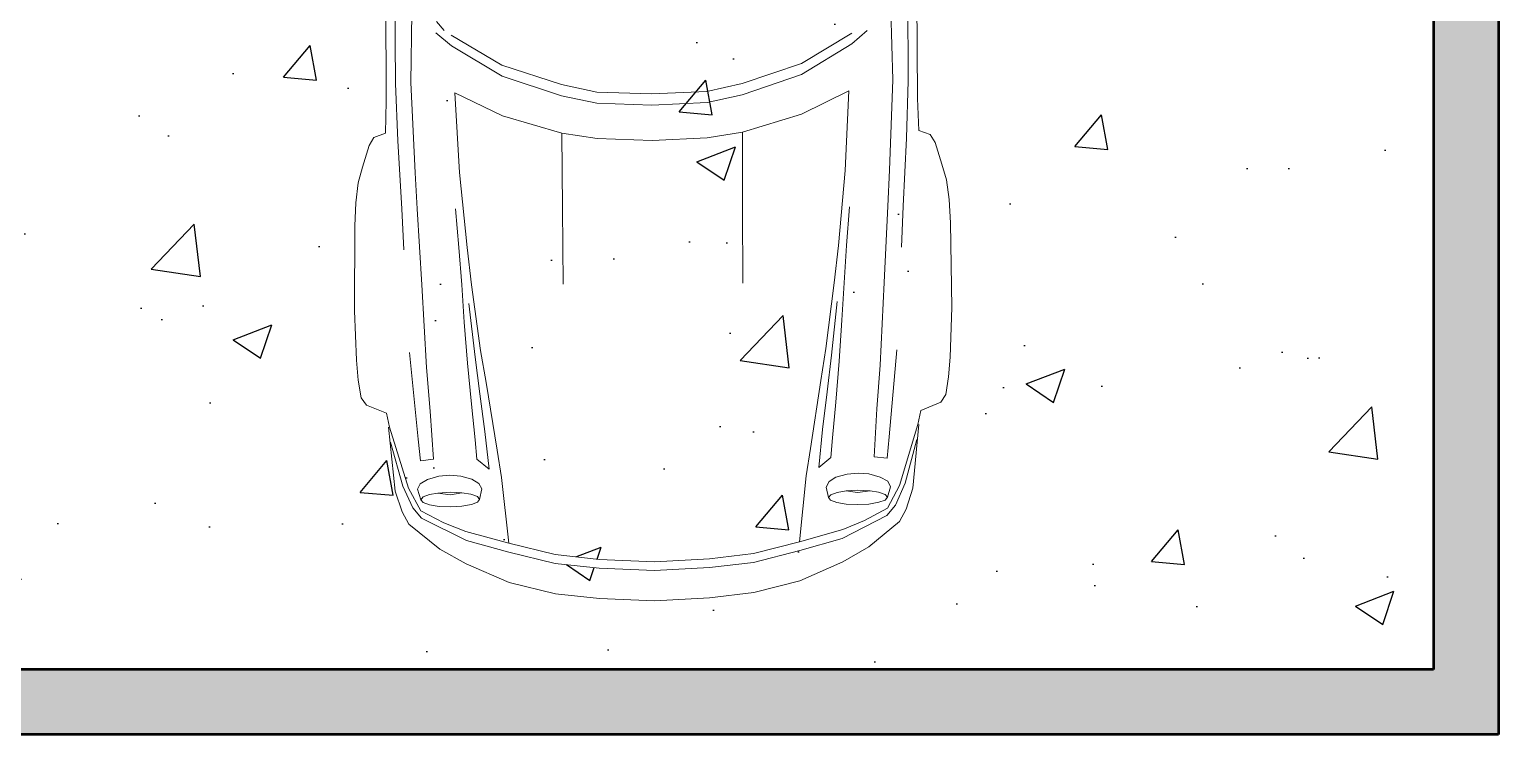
# Model space of a CAD drawing. Header units: millimetres. Extents: x -18002 to 19000, y -38859 to 21000.
# Drawn here: x 3618 to 7000, y 0 to 1623 of the extents above; entities that cross this region are included whole.
import ezdxf

# ---------------------------------------------------------------- set-up
doc = ezdxf.new("R2010")
doc.units = ezdxf.units.MM
doc.linetypes.add('DASHED', pattern=[19.05, 12.7, -6.35])
for name, color, linetype, lineweight in [('A Furn', 8, 'Continuous', 18), ('A Wall', 7, 'Continuous', 50), ('A Wall Hatch', 8, 'Continuous', 9), ('K-Hatch', 7, 'Continuous', 25)]:
    doc.layers.add(name, color=color, linetype=linetype, lineweight=lineweight)

msp = doc.modelspace()

# ---------------------------------------------------------------- hatches: boundary and pattern name
at = {"layer": 'A Wall Hatch', "linetype": 'Continuous'}
h = msp.add_hatch(color=256, dxfattribs=at)
h.dxf.hatch_style = 1
h.paths.add_polyline_path([(150, 6000), (0, 6000), (0, 3100), (150, 3100), (150, 3900)], flags=17)
h.paths.add_polyline_path([(150, 2100), (0, 2100), (0, 0), (3500, 0), (7000, 0), (7000, 10000), (6500, 10000), (6500, 9850), (6850, 9850), (6850, 8100), (6850, 150), (150, 150)])
h.paths.add_polyline_path([(150, 9850), (1234.8, 9850), (1234.8, 10000), (0, 10000), (0, 8000), (0, 7000), (150, 7000), (150, 8000)], flags=17)
h.paths.add_polyline_path([(5500, 9900), (5500, 10000), (5000, 10000), (4600, 10000), (3834.8, 10000), (3834.8, 9850), (5500, 9850)], flags=17)
at = {"layer": 'K-Hatch', "linetype": 'DASHED'}
h = msp.add_hatch(dxfattribs=at)
h.set_pattern_fill('AR-CONC', color=256, scale=5)
h.paths.add_polyline_path([(6850, 3900), (3500, 3900), (3500, 1000), (3500, 150), (6850, 150)])
h.paths.add_polyline_path([(5620.7, 572.9), (5593, 520.9), (5540.6, 492.6), (5490, 472), (5391, 443.9), (5284.8, 416.7), (5183.6, 404.6), (5056.6, 397.6), (4929.5, 403.2), (4828.2, 414.2), (4721.7, 440.3), (4622.5, 467.4), (4571.6, 487.4), (4518.9, 515.2), (4490.6, 566.8), (4443.1, 719.4), (4447.4, 679.2), (4477.8, 572), (4500.5, 521.7), (4520.2, 498), (4624.1, 446.8), (4721.8, 420), (4828.4, 393.9), (4929.6, 382.9), (5056.7, 377.3), (5183.8, 384.3), (5284.9, 396.4), (5391.2, 423.6), (5488.5, 451.4), (5591.9, 503.8), (5611.4, 527.7), (5633.5, 578.2), (5662.7, 685.7), (5666.6, 725.9)], flags=16)
h.paths.add_polyline_path([(5195.5, 1861.4), (5048.8, 1861.3), (4902.1, 1853.5), (5048.8, 1853.6)], flags=16)
h.paths.add_polyline_path([(5560.1, 2415.8), (5567.5, 2415.9), (5568.3, 2416.1), (5560, 2419.4)], flags=16)
h.paths.add_polyline_path([(5527.5, 3609.1), (5531.5, 3594.4), (5536.7, 3586.4), (5552.6, 3548.4), (5570.3, 3464.8), (5579.9, 3456.8), (5563.2, 3548.4), (5550.3, 3586.5), (5526, 3621.7), (5517.8, 3626.6)], flags=16)
h.paths.add_polyline_path([(5463.7, 3684.8), (5476.4, 3664.5), (5507.2, 3606.6), (5546, 3424), (5551.5, 3376.1), (5554.4, 3292.4), (5531.8, 3272.8), (5532.5, 3258.8), (5467.5, 3216.9), (5545.2, 3284.5), (5533.6, 3376), (5525.7, 3423.9), (5486.9, 3606.5), (5456.1, 3664.4), (5409.2, 3664.2), (5441.3, 3606.2), (5445.9, 3606.2), (5472.5, 3418.7), (5473.1, 3292), (4609.1, 3287.4), (4608.4, 3414.1), (4633, 3601.9), (4637.6, 3601.9), (4669.1, 3660.2), (4622.2, 3660), (4592, 3601.7), (4555.2, 3418.7), (4547.8, 3370.7), (4537.1, 3279.1), (4615.5, 3212.3), (4497.4, 3286.8), (4484.7, 3319.6), (4489.7, 3368), (4514.5, 3462.7), (4500.6, 3451), (4516.4, 3542.8), (4528.8, 3581), (4552.8, 3616.5), (4560.9, 3621.5), (4581.6, 3659.7), (4610.2, 3685.6), (4590.7, 3680.1), (5487.3, 3684.9), (5467.8, 3690.1), (5473.8, 3684.8)], flags=16)
h.paths.add_polyline_path([(4808.8, 3717.3), (4742.7, 3714.2), (4735, 3705.7), (4801.2, 3708.9)], flags=16)
h.paths.add_polyline_path([(5662.5, 1463.7), (5665.4, 1390.2), (5691.6, 1380.6), (5702.6, 1362.8), (5718.6, 1312.8), (5729, 1276.8), (5734.8, 1231), (5738.3, 1177.8), (5741.1, 982.8), (5737.1, 868.6), (5733.9, 823.1), (5725.6, 769), (5715.6, 764.9), (5727.6, 782.5), (5733.9, 823.1), (5737.1, 868.6), (5741.1, 982.8), (5738.3, 1177.8), (5734.8, 1231), (5729, 1276.8), (5718.6, 1312.8), (5702.6, 1362.8), (5691.6, 1380.6), (5665.4, 1390.2), (5662.5, 1463.7), (5656, 2418.8), (5634, 2427.4), (5621.7, 2426.3), (5636.7, 2426.4), (5656, 2418.8), (5671.1, 2517.6), (5734.2, 2535.4), (5754.3, 2563.9), (5769.4, 2614.7), (5776.2, 2728.6), (5774.9, 2974.3), (5772, 3050.3), (5768.6, 3101), (5756.1, 3144), (5734.3, 3169.5), (5657.5, 3248.5), (5602.1, 3530.8), (5577.2, 3601.3), (5545.7, 3659.3), (5556.3, 3652.4), (5582.8, 3597.2), (5602.1, 3530.8), (5657.5, 3248.5), (5734.3, 3169.5), (5756.1, 3144), (5768.6, 3101), (5772, 3050.3), (5774.9, 2974.3), (5776.2, 2728.6), (5769.4, 2614.7), (5754.3, 2563.9), (5734.2, 2535.4), (5680, 2520.1), (5669.2, 2505), (5656, 2418.8)], flags=16)
h.paths.add_polyline_path([(5571.4, 1686.5), (5571.7, 1686.3), (5556.9, 1639.3), (5558.5, 1659.2), (5557.7, 1681.3), (5469.5, 1871.6), (5460.3, 1889.9), (5448.8, 1887.6), (5472.2, 1880.1), (5462.7, 1907), (5455.7, 1942.5), (5452.3, 2008.8), (5450.3, 2095.9), (5449.1, 2351.2), (5450.2, 2449), (5455.6, 2446.8), (5460.1, 2531.9), (5465.2, 2610.3), (5475.4, 2734), (5482.1, 2803.7), (5489.1, 2852.7), (5499.3, 2882.3), (5519.5, 2880.4), (5524.2, 2861.4), (5519.5, 2866.9), (5536, 2803.6), (5548.4, 2636.3), (5557.7, 2415.8), (5559.8, 2415.8)], flags=16)
h.paths.add_polyline_path([(4528.1, 1679.6), (4528.1, 1680.9), (4527.7, 1680.7)], flags=16)
h.paths.add_polyline_path([(5452.4, 1872.6), (5443.2, 1877.1), (5422.3, 1871), (5393.6, 1866.3), (5335.5, 1861.8), (5195.5, 1855.1), (5048.8, 1853.6), (4902.1, 1859.8), (4760.3, 1866.4), (4703.9, 1872.8), (4672, 1878.9), (4648.5, 1883.3), (4632.9, 1878.2), (4627.9, 1867.1), (4637, 1885.5), (4672, 1878.9), (4703.9, 1872.8), (4760.3, 1866.4), (4902.1, 1859.8), (5048.8, 1861.3), (5195.5, 1855.1), (5335.5, 1861.8), (5393.6, 1866.3), (5422.3, 1871), (5448.7, 1878.7)], flags=16)
h.paths.add_polyline_path([(5403.1, 2638), (5374.1, 2630.5), (5044.6, 2632.9), (4715.2, 2627), (4686.1, 2634.2), (4676.4, 2679.3), (4683.8, 2941.5), (4693.7, 3120.6), (4716, 3133.6), (4872.2, 3137.2), (5041.9, 3138.1), (5211.7, 3139), (5375.5, 3137), (5390.8, 3118.3), (5402.2, 2945.4), (5412.3, 2683.2)], flags=16)
h.paths.add_polyline_path([(5400.7, 2641.5), (5371.6, 2633.6), (5044.6, 2632.9), (4717.7, 2630.1), (4688.6, 2637.7), (4678.9, 2683.1), (4698.3, 3112.7), (4718.5, 3124.8), (4874.7, 3127.4), (5042, 3128.3), (5209.3, 3129.2), (5374, 3128.2), (5386.3, 3109.5), (5409.9, 2687)], flags=0)
h.paths.add_polyline_path([(5518, 2875.7), (5498.7, 2876.4), (5496.8, 2871), (5512.3, 2883.4)], flags=16)
h.paths.add_polyline_path([(4654.1, 1872.9), (4642.8, 1867.1), (4638.1, 1856.7), (4648.7, 1874.4)], flags=16)
h.paths.add_polyline_path([(5391.7, 3142.1), (5367.8, 3150.7), (5041.9, 3150.7), (4716, 3147.2), (4692.2, 3138.3), (4688.2, 3211.8), (5394.8, 3215.6)], flags=16)
h.paths.add_polyline_path([(4644.7, 2091.6), (4643.7, 2004.5), (4641, 1938.2), (4634.4, 1902.5), (4625.7, 1877.1), (4625.1, 1875.9), (4629.6, 1888.5), (4634.4, 1902.5), (4641, 1938.2), (4641.4, 1948.2), (4638.7, 1937.4), (4640.5, 2004.4), (4640, 2091.6), (4639.4, 2346.1), (4636.3, 2427), (4534.2, 2385.2), (4534.3, 2399.9), (4531.2, 2398.6), (4531.5, 2408.2), (4498.2, 2417.8), (4469.9, 2420.1), (4454.8, 2420.1), (4435.6, 2412.3), (4439.3, 1457.2), (4437.3, 1383.7), (4411.1, 1373.7), (4400.3, 1355.8), (4384.8, 1305.7), (4374.8, 1269.6), (4369.5, 1223.7), (4366.6, 1170.4), (4365.9, 975.4), (4371.1, 861.3), (4374.8, 815.8), (4383.7, 761.8), (4393.7, 757.8), (4381.5, 775.3), (4374.8, 815.8), (4371.1, 861.3), (4365.9, 975.4), (4366.6, 1170.4), (4369.5, 1223.7), (4374.8, 1269.6), (4384.8, 1305.7), (4400.3, 1355.8), (4411.1, 1373.7), (4437.3, 1383.7), (4439.3, 1457.2), (4435.6, 2412.3), (4421.5, 2498.3), (4410.6, 2513.3), (4356.2, 2528.1), (4335.8, 2556.3), (4320.1, 2607), (4312.1, 2720.7), (4310.8, 2966.5), (4312.9, 3042.5), (4315.7, 3093.3), (4327.8, 3136.4), (4349.3, 3162.1), (4425.2, 3241.9), (4477.6, 3524.8), (4496.2, 3591.4), (4522.1, 3646.8), (4532.6, 3653.8), (4501.7, 3595.6), (4477.6, 3524.8), (4425.2, 3241.9), (4349.3, 3162.1), (4327.8, 3136.4), (4315.7, 3093.3), (4312.9, 3042.5), (4310.8, 2966.5), (4312.1, 2720.7), (4320.1, 2607), (4335.8, 2556.3), (4356.2, 2528.1), (4419.4, 2510.9), (4435.6, 2412.3), (4457.5, 2421.1), (4498.2, 2417.8), (4523.4, 2410.5), (4531.7, 2413.9), (4538.4, 2630.9), (4548.7, 2798), (4567.2, 2875.3), (4587.4, 2877.4), (4597.8, 2848), (4605.4, 2799), (4612.8, 2729.3), (4624.3, 2605.8), (4630.3, 2527.4), (4634.8, 2456.3), (4640.5, 2458.7), (4641.1, 2443.5), (4643.2, 2346.9)], flags=16)
h.paths.add_polyline_path([(4583.3, 2871.3), (4569.5, 2870.7), (4567.3, 2861.8), (4578.5, 2875.1)], flags=0)
h.paths.add_polyline_path([(5576.5, 592.6), (5602.4, 578.2), (5591.4, 541.1), (5563.7, 531.1), (5524.7, 529.3), (5485.5, 530.7), (5459, 540.2), (5450.2, 577), (5474.6, 592), (5500.1, 599.5), (5525.3, 601.8), (5550.6, 599.8)], flags=16)
h.paths.add_polyline_path([(5572.8, 557.9), (5553.2, 561), (5524.5, 557), (5497.9, 561), (5524.5, 562.6), (5566.2, 560.2)], flags=0)
h.paths.add_polyline_path([(4659.4, 565.3), (4652.7, 535.9), (4626.3, 526.1), (4587.1, 524.3), (4548.1, 525.7), (4520.3, 535.4), (4508.8, 572.4), (4534.6, 587), (4560.5, 594.5), (4585.7, 596.7), (4610.9, 594.8), (4649.4, 583.9)], flags=16)
h.paths.add_polyline_path([(4633.9, 552.9), (4613.4, 556.3), (4587, 551.9), (4550.4, 556.6), (4545.3, 554.8), (4600.2, 558.4), (4613.1, 556.3), (4625.7, 555.7)], flags=0)

# ---------------------------------------------------------------- linework, layer by layer
at = {"layer": 'A Furn'}
for p, q in [((4439.3, 1457.2), (4435.6, 2412.3)), ((4439.3, 1457.2), (4435.6, 2412.3)), ((4460.4, 1497.9), (4454.8, 2420.1)), ((4460.4, 1497.9), (4454.8, 2420.1)), ((5640.9, 1504.2), (5636.7, 2426.4)), ((5640.9, 1504.2), (5636.7, 2426.4)), ((5662.5, 1463.7), (5656, 2418.8)), ((5662.5, 1463.7), (5656, 2418.8)), ((4495.8, 1500.6), (4498.4, 1660.2)), ((4495.8, 1500.6), (4498.4, 1660.2)), ((5605.6, 1506.5), (5601.2, 1666.1)), ((5605.6, 1506.5), (5601.2, 1666.1)), ((4572.5, 1620), (4554.6, 1640.6)), ((4572.5, 1620), (4554.6, 1640.6)), ((4589.2, 1584.7), (4553.6, 1615)), ((4589.2, 1584.7), (4553.6, 1615)), ((4705.6, 1540.6), (4589, 1609.3)), ((4705.6, 1540.6), (4589, 1609.3)), ((5395.3, 1544.2), (5511.2, 1614.2)), ((5395.3, 1544.2), (5511.2, 1614.2)), ((5395.5, 1518.7), (5511.3, 1589.7)), ((5395.5, 1518.7), (5511.3, 1589.7)), ((5511.3, 1589.7), (5546.5, 1620.3)), ((5511.3, 1589.7), (5546.5, 1620.3)), ((4705.8, 1515), (4589.2, 1584.7)), ((4705.8, 1515), (4589.2, 1584.7)), ((4842.8, 1495.8), (4705.6, 1540.6)), ((4705.6, 1540.6), (4705.6, 1540.6)), ((4842.8, 1495.8), (4705.6, 1540.6)), ((4705.6, 1540.6), (4705.6, 1540.6)), ((5258.7, 1498), (5395.3, 1544.2)), ((5258.7, 1498), (5395.3, 1544.2)), ((5395.3, 1544.2), (5395.3, 1544.2)), ((5395.3, 1544.2), (5395.3, 1544.2)), ((4460.8, 1497.9), (4466.1, 1366.3)), ((4460.8, 1497.9), (4466.1, 1366.3)), ((4505.7, 1293), (4495.8, 1500.6)), ((4505.7, 1293), (4495.8, 1500.6)), ((4842.9, 1470.2), (4705.8, 1515)), ((4842.9, 1470.2), (4705.8, 1515)), ((4924.1, 1478.4), (4842.8, 1495.8)), ((4924.1, 1478.4), (4842.8, 1495.8)), ((5177.5, 1479.7), (5258.7, 1498)), ((5177.5, 1479.7), (5258.7, 1498)), ((5258.8, 1472.4), (5395.5, 1518.7)), ((5258.8, 1472.4), (5395.5, 1518.7)), ((5597.9, 1298.9), (5605.6, 1506.5)), ((5597.9, 1298.9), (5605.6, 1506.5)), ((5640.6, 1504.2), (5636.8, 1372.6)), ((5640.6, 1504.2), (5636.8, 1372.6)), ((4437.3, 1383.7), (4439.3, 1457.2)), ((4437.3, 1383.7), (4439.3, 1457.2)), ((4608.2, 1293.6), (4597.4, 1476.6)), ((4597.4, 1476.6), (4706.6, 1424)), ((4608.2, 1293.6), (4597.4, 1476.6)), ((4597.4, 1476.6), (4706.6, 1424)), ((4924.2, 1453.1), (4842.9, 1470.2)), ((4924.2, 1453.1), (4842.9, 1470.2)), ((5050.8, 1474.1), (4924.1, 1478.4)), ((5050.8, 1474.1), (4924.1, 1478.4)), ((5050.8, 1474.1), (5177.5, 1479.7)), ((5050.8, 1474.1), (5177.5, 1479.7)), ((5051, 1448.6), (5177.7, 1454.5)), ((5051, 1448.6), (5177.7, 1454.5)), ((5177.7, 1454.5), (5258.8, 1472.4)), ((5177.7, 1454.5), (5258.8, 1472.4)), ((5504.2, 1481.5), (5395.6, 1427.7)), ((5504.2, 1481.5), (5395.6, 1427.7)), ((5495.4, 1298.3), (5504.2, 1481.5)), ((5495.4, 1298.3), (5504.2, 1481.5)), ((5665.4, 1390.2), (5662.5, 1463.7)), ((5665.4, 1390.2), (5662.5, 1463.7)), ((4706.6, 1424), (4843.4, 1384.1)), ((4706.6, 1424), (4843.4, 1384.1)), ((5051, 1448.6), (4924.2, 1453.1)), ((5051, 1448.6), (4924.2, 1453.1)), ((5395.6, 1427.7), (5259.3, 1386.3)), ((5395.6, 1427.7), (5259.3, 1386.3)), ((5691.6, 1380.6), (5665.4, 1390.2)), ((5691.6, 1380.6), (5665.4, 1390.2)), ((4384.8, 1305.7), (4400.3, 1355.8)), ((4384.8, 1305.7), (4400.3, 1355.8)), ((4400.3, 1355.8), (4411.1, 1373.7)), ((4400.3, 1355.8), (4411.1, 1373.7)), ((4411.1, 1373.7), (4437.3, 1383.7)), ((4411.1, 1373.7), (4437.3, 1383.7)), ((4466.1, 1366.3), (4475.3, 1209.9)), ((4466.1, 1366.3), (4475.3, 1209.9)), ((4843.4, 1384.1), (4924.7, 1371.6)), ((4843.4, 1384.1), (4845.3, 1211.2)), ((4843.4, 1384.1), (4924.7, 1371.6)), ((4843.4, 1384.1), (4845.3, 1211.2)), ((4924.7, 1371.6), (5051.4, 1367.4)), ((4924.7, 1371.6), (5051.4, 1367.4)), ((5178.1, 1372.9), (5051.4, 1367.4)), ((5178.1, 1372.9), (5051.4, 1367.4)), ((5259.3, 1386.3), (5178.1, 1372.9)), ((5259.3, 1386.3), (5178.1, 1372.9)), ((5259.3, 1386.3), (5259.1, 1213.4)), ((5259.3, 1386.3), (5259.1, 1213.4)), ((5636.8, 1372.6), (5629.2, 1216)), ((5636.8, 1372.6), (5629.2, 1216)), ((5702.6, 1362.8), (5691.6, 1380.6)), ((5702.6, 1362.8), (5691.6, 1380.6)), ((5718.6, 1312.8), (5702.6, 1362.8)), ((5718.6, 1312.8), (5702.6, 1362.8)), ((4374.8, 1269.6), (4384.8, 1305.7)), ((4374.8, 1269.6), (4384.8, 1305.7)), ((4510.6, 1210.1), (4505.7, 1293)), ((4510.6, 1210.1), (4505.7, 1293)), ((4625.3, 1121.1), (4608.2, 1293.6)), ((4625.3, 1121.1), (4608.2, 1293.6)), ((5480.2, 1125.6), (5495.4, 1298.3)), ((5480.2, 1125.6), (5495.4, 1298.3)), ((5593.8, 1215.9), (5597.9, 1298.9)), ((5593.8, 1215.9), (5597.9, 1298.9)), ((5729, 1276.8), (5718.6, 1312.8)), ((5729, 1276.8), (5718.6, 1312.8)), ((4369.5, 1223.7), (4374.8, 1269.6)), ((4369.5, 1223.7), (4374.8, 1269.6)), ((5734.8, 1231), (5729, 1276.8)), ((5734.8, 1231), (5729, 1276.8)), ((4366.6, 1170.4), (4369.5, 1223.7)), ((4366.6, 1170.4), (4369.5, 1223.7)), ((5738.3, 1177.8), (5734.8, 1231)), ((5738.3, 1177.8), (5734.8, 1231)), ((4475.3, 1209.9), (4480, 1115.4)), ((4475.3, 1209.9), (4480, 1115.4)), ((4521, 1034.7), (4510.6, 1210.1)), ((4521, 1034.7), (4510.6, 1210.1)), ((4606.7, 1121), (4598.9, 1209.8)), ((4606.7, 1121), (4598.9, 1209.8)), ((4845.3, 1211.2), (4846.3, 1036.5)), ((4845.3, 1211.2), (4846.3, 1036.5)), ((5259.1, 1213.4), (5260.1, 1038.7)), ((5259.1, 1213.4), (5260.1, 1038.7)), ((5498.7, 1125.7), (5505.6, 1214.7)), ((5498.7, 1125.7), (5505.6, 1214.7)), ((5585.3, 1040.4), (5593.8, 1215.9)), ((5585.3, 1040.4), (5593.8, 1215.9)), ((5629.2, 1216), (5625.5, 1121.5)), ((5629.2, 1216), (5625.5, 1121.5)), ((4365.9, 975.4), (4366.6, 1170.4)), ((4365.9, 975.4), (4366.6, 1170.4)), ((5741.1, 982.8), (5738.3, 1177.8)), ((5741.1, 982.8), (5738.3, 1177.8)), ((4613.1, 1035.2), (4606.7, 1121)), ((4613.1, 1035.2), (4606.7, 1121)), ((4635.5, 1035.3), (4625.3, 1121.1)), ((4635.5, 1035.3), (4625.3, 1121.1)), ((5470.8, 1039.8), (5480.2, 1125.6)), ((5470.8, 1039.8), (5480.2, 1125.6)), ((5493.2, 1039.9), (5498.7, 1125.7)), ((5493.2, 1039.9), (5498.7, 1125.7)), ((4532.2, 844.7), (4521, 1034.7)), ((4532.2, 844.7), (4521, 1034.7)), ((4618.8, 948.8), (4613.1, 1035.2)), ((4618.8, 948.8), (4613.1, 1035.2)), ((4656.6, 883.9), (4635.5, 1035.3)), ((4656.6, 883.9), (4635.5, 1035.3)), ((5451.3, 888.1), (5470.8, 1039.8)), ((5451.3, 888.1), (5470.8, 1039.8)), ((5488.4, 953.4), (5493.2, 1039.9)), ((5488.4, 953.4), (5493.2, 1039.9)), ((5576.2, 850.3), (5585.3, 1040.4)), ((5576.2, 850.3), (5585.3, 1040.4)), ((4629.1, 991.9), (4644.1, 868.4)), ((4629.1, 991.9), (4644.1, 868.4)), ((5477.7, 996.4), (5464, 872.8)), ((5477.7, 996.4), (5464, 872.8)), ((5737.1, 868.6), (5741.1, 982.8)), ((5737.1, 868.6), (5741.1, 982.8)), ((4371.1, 861.3), (4365.9, 975.4)), ((4371.1, 861.3), (4365.9, 975.4)), ((4626, 854.6), (4618.8, 948.8)), ((4626, 854.6), (4618.8, 948.8)), ((5482.3, 859.2), (5488.4, 953.4)), ((5482.3, 859.2), (5488.4, 953.4)), ((4669.3, 810.4), (4656.6, 883.9)), ((4669.3, 810.4), (4656.6, 883.9)), ((5439.5, 814.5), (5451.3, 888.1)), ((5439.5, 814.5), (5451.3, 888.1)), ((5614.9, 885.3), (5597.4, 685.5)), ((5614.9, 885.3), (5597.4, 685.5)), ((4374.8, 815.8), (4371.1, 861.3)), ((4374.8, 815.8), (4371.1, 861.3)), ((4493.2, 879.3), (4512.8, 679.7)), ((4493.2, 879.3), (4512.8, 679.7)), ((4635.2, 760.5), (4626, 854.6)), ((4635.2, 760.5), (4626, 854.6)), ((4644.1, 868.4), (4654.7, 784.4)), ((4644.1, 868.4), (4654.7, 784.4)), ((5464, 872.8), (5454.3, 788.7)), ((5464, 872.8), (5454.3, 788.7)), ((5474.1, 765), (5482.3, 859.2)), ((5474.1, 765), (5482.3, 859.2)), ((5569, 749.4), (5576.2, 850.3)), ((5569, 749.4), (5576.2, 850.3)), ((5733.9, 823.1), (5737.1, 868.6)), ((5733.9, 823.1), (5737.1, 868.6)), ((4381.5, 775.3), (4374.8, 815.8)), ((4381.5, 775.3), (4374.8, 815.8)), ((4540.4, 743.9), (4532.2, 844.7)), ((4540.4, 743.9), (4532.2, 844.7)), ((5416.2, 658.3), (5439.5, 814.5)), ((5416.2, 658.3), (5439.5, 814.5)), ((5727.6, 782.5), (5733.9, 823.1)), ((5727.6, 782.5), (5733.9, 823.1)), ((4654.7, 784.4), (4666, 697.7)), ((4654.7, 784.4), (4666, 697.7)), ((4694.3, 654.4), (4669.3, 810.4)), ((4694.3, 654.4), (4669.3, 810.4)), ((5454.3, 788.7), (5443.9, 701.8)), ((5454.3, 788.7), (5443.9, 701.8)), ((5715.6, 764.9), (5727.6, 782.5)), ((5715.6, 764.9), (5727.6, 782.5)), ((4393.7, 757.8), (4381.5, 775.3)), ((4393.7, 757.8), (4381.5, 775.3)), ((4439.6, 739.5), (4393.7, 757.8)), ((4439.6, 739.5), (4393.7, 757.8)), ((4643.7, 678.6), (4635.2, 760.5)), ((4643.7, 678.6), (4635.2, 760.5)), ((5466.4, 683), (5474.1, 765)), ((5466.4, 683), (5474.1, 765)), ((5562.2, 639.1), (5569, 749.4)), ((5562.2, 639.1), (5569, 749.4)), ((5663, 713.8), (5669.9, 746.1)), ((5663, 713.8), (5669.9, 746.1)), ((5669.9, 746.1), (5715.6, 764.9)), ((5669.9, 746.1), (5715.6, 764.9)), ((4446.8, 707.3), (4439.6, 739.5)), ((4446.8, 707.3), (4439.6, 739.5)), ((4548.4, 633.7), (4540.4, 743.9)), ((4548.4, 633.7), (4540.4, 743.9)), ((5620.7, 572.9), (5663, 713.8)), ((5620.7, 572.9), (5663, 713.8)), ((5651.2, 566.7), (5665.5, 713.9)), ((5651.2, 566.7), (5665.5, 713.9)), ((4460.2, 560.4), (4444.4, 707.3)), ((4460.2, 560.4), (4444.4, 707.3)), ((4490.6, 566.8), (4446.8, 707.3)), ((4490.6, 566.8), (4446.8, 707.3)), ((4512.8, 679.7), (4518.3, 630.3)), ((4512.8, 679.7), (4518.3, 630.3)), ((4647.8, 633.5), (4643.7, 678.6)), ((4647.8, 633.5), (4643.7, 678.6)), ((4666, 697.7), (4675.9, 610.9)), ((4666, 697.7), (4675.9, 610.9)), ((5443.9, 701.8), (5434.9, 614.9)), ((5443.9, 701.8), (5434.9, 614.9)), ((5462.8, 637.8), (5466.4, 683)), ((5462.8, 637.8), (5466.4, 683)), ((5597.4, 685.5), (5592.4, 636.1)), ((5597.4, 685.5), (5592.4, 636.1)), ((5633.5, 578.2), (5661, 679.1)), ((5633.5, 578.2), (5661, 679.1)), ((4477.8, 572), (4449.3, 672.6)), ((4477.8, 572), (4449.3, 672.6)), ((4704.8, 591.8), (4694.3, 654.4)), ((4704.8, 591.8), (4694.3, 654.4)), ((5406.3, 595.5), (5416.2, 658.3)), ((5406.3, 595.5), (5416.2, 658.3)), ((4518.3, 630.3), (4548.4, 633.7)), ((4518.3, 630.3), (4548.4, 633.7)), ((4675.9, 610.9), (4647.8, 633.5)), ((4675.9, 610.9), (4647.8, 633.5)), ((5434.9, 614.9), (5462.8, 637.8)), ((5434.9, 614.9), (5462.8, 637.8)), ((5592.4, 636.1), (5562.2, 639.1)), ((5592.4, 636.1), (5562.2, 639.1)), ((4517.2, 577.1), (4511.3, 564.5)), ((4517.2, 577.1), (4511.3, 564.5)), ((4534.6, 587), (4517.2, 577.1)), ((4534.6, 587), (4517.2, 577.1)), ((4560.5, 594.5), (4534.6, 587)), ((4560.5, 594.5), (4534.6, 587)), ((4585.7, 596.7), (4560.5, 594.5)), ((4585.7, 596.7), (4560.5, 594.5)), ((4610.9, 594.8), (4585.7, 596.7)), ((4610.9, 594.8), (4585.7, 596.7)), ((4636.5, 587.6), (4610.9, 594.8)), ((4636.5, 587.6), (4610.9, 594.8)), ((4652.7, 577.8), (4636.5, 587.6)), ((4652.7, 577.8), (4636.5, 587.6)), ((4659.4, 565.3), (4652.7, 577.8)), ((4659.4, 565.3), (4652.7, 577.8)), ((4721.7, 440.3), (4704.8, 591.8)), ((4721.7, 440.3), (4704.8, 591.8)), ((5391, 443.9), (5406.3, 595.5)), ((5391, 443.9), (5406.3, 595.5)), ((5452, 569.5), (5458.6, 582.2)), ((5452, 569.5), (5458.6, 582.2)), ((5458.6, 582.2), (5474.6, 592)), ((5458.6, 582.2), (5474.6, 592)), ((5474.6, 592), (5500.1, 599.5)), ((5474.6, 592), (5500.1, 599.5)), ((5500.1, 599.5), (5525.3, 601.8)), ((5500.1, 599.5), (5525.3, 601.8)), ((5525.3, 601.8), (5550.6, 599.8)), ((5525.3, 601.8), (5550.6, 599.8)), ((5550.6, 599.8), (5576.5, 592.6)), ((5550.6, 599.8), (5576.5, 592.6)), ((5576.5, 592.6), (5594.1, 582.9)), ((5576.5, 592.6), (5594.1, 582.9)), ((5594.1, 582.9), (5600.1, 570.3)), ((5594.1, 582.9), (5600.1, 570.3)), ((5611.4, 527.7), (5633.5, 578.2)), ((5611.4, 527.7), (5633.5, 578.2)), ((4475.9, 512.5), (4460.2, 560.4)), ((4475.9, 512.5), (4460.2, 560.4)), ((4500.5, 521.7), (4477.8, 572)), ((4500.5, 521.7), (4477.8, 572)), ((4518.9, 515.2), (4490.6, 566.8)), ((4518.9, 515.2), (4490.6, 566.8)), ((4511.3, 564.5), (4518.8, 540.4)), ((4511.3, 564.5), (4518.8, 540.4)), ((4524, 547.1), (4518.8, 540.4)), ((4524, 547.1), (4518.8, 540.4)), ((4538.7, 552.4), (4524, 547.1)), ((4538.7, 552.4), (4524, 547.1)), ((4558.3, 555.6), (4538.7, 552.4)), ((4558.3, 555.6), (4538.7, 552.4)), ((4587, 557.5), (4558.3, 555.6)), ((4587, 557.5), (4558.3, 555.6)), ((4558.3, 555.6), (4587, 551.9)), ((4558.3, 555.6), (4587, 551.9)), ((4613.6, 556.3), (4587, 557.5)), ((4613.6, 556.3), (4587, 557.5)), ((4587, 551.9), (4613.6, 556.3)), ((4587, 551.9), (4613.6, 556.3)), ((4633.9, 552.9), (4613.2, 556.3)), ((4633.9, 552.9), (4613.2, 556.3)), ((4649, 547.7), (4633.9, 552.9)), ((4649, 547.7), (4633.9, 552.9)), ((4653.9, 541.1), (4649, 547.7)), ((4653.9, 541.1), (4649, 547.7)), ((4653.9, 541.1), (4659.4, 565.3)), ((4653.9, 541.1), (4659.4, 565.3)), ((5457.7, 545.4), (5452, 569.5)), ((5457.7, 545.4), (5452, 569.5)), ((5457.7, 545.4), (5462.6, 552.1)), ((5457.7, 545.4), (5462.6, 552.1)), ((5462, 539.1), (5457.7, 545.4)), ((5462, 539.1), (5457.7, 545.4)), ((5462.6, 552.1), (5477.6, 557.4)), ((5462.6, 552.1), (5477.6, 557.4)), ((5477.6, 557.4), (5498.2, 561)), ((5477.6, 557.4), (5498.2, 561)), ((5497.9, 561), (5524.5, 562.6)), ((5497.9, 561), (5524.5, 562.6)), ((5524.5, 557), (5497.9, 561)), ((5524.5, 557), (5497.9, 561)), ((5524.5, 562.6), (5553.2, 561)), ((5524.5, 562.6), (5553.2, 561)), ((5553.2, 561), (5524.5, 557)), ((5553.2, 561), (5524.5, 557)), ((5553.2, 561), (5572.8, 557.9)), ((5553.2, 561), (5572.8, 557.9)), ((5572.8, 557.9), (5587.6, 552.7)), ((5572.8, 557.9), (5587.6, 552.7)), ((5587.6, 552.7), (5592.9, 546.1)), ((5587.6, 552.7), (5592.9, 546.1)), ((5592.9, 546.1), (5587.6, 539.8)), ((5592.9, 546.1), (5587.6, 539.8)), ((5600.1, 570.3), (5592.9, 546.1)), ((5600.1, 570.3), (5592.9, 546.1)), ((5593, 520.9), (5620.7, 572.9)), ((5593, 520.9), (5620.7, 572.9)), ((5636.1, 518.7), (5651.2, 566.7)), ((5636.1, 518.7), (5651.2, 566.7)), ((4491.1, 484.6), (4475.9, 512.5)), ((4491.1, 484.6), (4475.9, 512.5)), ((4520.2, 498), (4500.5, 521.7)), ((4520.2, 498), (4500.5, 521.7)), ((4518.8, 540.4), (4524.1, 534.1)), ((4518.8, 540.4), (4524.1, 534.1)), ((4571.6, 487.4), (4518.9, 515.2)), ((4571.6, 487.4), (4518.9, 515.2)), ((4524.1, 534.1), (4538.8, 528.9)), ((4524.1, 534.1), (4538.8, 528.9)), ((4538.8, 528.9), (4561.2, 525.2)), ((4538.8, 528.9), (4561.2, 525.2)), ((4561.2, 525.2), (4587.1, 524.3)), ((4561.2, 525.2), (4587.1, 524.3)), ((4587.1, 524.3), (4613.4, 525.5)), ((4587.1, 524.3), (4613.4, 525.5)), ((4613.4, 525.5), (4635.4, 529.4)), ((4613.4, 525.5), (4635.4, 529.4)), ((4635.4, 529.4), (4649.7, 534.8)), ((4635.4, 529.4), (4649.7, 534.8)), ((4649.7, 534.8), (4653.9, 541.1)), ((4649.7, 534.8), (4653.9, 541.1)), ((5476.3, 533.9), (5462, 539.1)), ((5476.3, 533.9), (5462, 539.1)), ((5498.4, 530.2), (5476.3, 533.9)), ((5498.4, 530.2), (5476.3, 533.9)), ((5524.7, 529.3), (5498.4, 530.2)), ((5524.7, 529.3), (5498.4, 530.2)), ((5550.6, 530.5), (5524.7, 529.3)), ((5550.6, 530.5), (5524.7, 529.3)), ((5540.6, 492.6), (5593, 520.9)), ((5540.6, 492.6), (5593, 520.9)), ((5573, 534.5), (5550.6, 530.5)), ((5573, 534.5), (5550.6, 530.5)), ((5587.6, 539.8), (5573, 534.5)), ((5587.6, 539.8), (5573, 534.5)), ((5591.9, 503.8), (5611.4, 527.7)), ((5591.9, 503.8), (5611.4, 527.7)), ((5621.2, 490.6), (5636.1, 518.7)), ((5621.2, 490.6), (5636.1, 518.7)), ((4562.5, 426.8), (4491.1, 484.6)), ((4562.5, 426.8), (4491.1, 484.6)), ((4624.1, 446.8), (4520.2, 498)), ((4624.1, 446.8), (4520.2, 498)), ((4622.5, 467.4), (4571.6, 487.4)), ((4622.5, 467.4), (4571.6, 487.4)), ((5488.5, 451.4), (5591.9, 503.8)), ((5488.5, 451.4), (5591.9, 503.8)), ((5490, 472), (5540.6, 492.6)), ((5490, 472), (5540.6, 492.6)), ((5550.4, 432.1), (5621.2, 490.6)), ((5550.4, 432.1), (5621.2, 490.6)), ((4721.7, 440.3), (4622.5, 467.4)), ((4721.7, 440.3), (4622.5, 467.4)), ((4721.8, 420), (4624.1, 446.8)), ((4721.8, 420), (4624.1, 446.8)), ((4828.2, 414.2), (4721.7, 440.3)), ((4828.2, 414.2), (4721.7, 440.3)), ((5284.8, 416.7), (5391, 443.9)), ((5284.8, 416.7), (5391, 443.9)), ((5391, 443.9), (5490, 472)), ((5391, 443.9), (5490, 472)), ((5391.2, 423.6), (5488.5, 451.4)), ((5391.2, 423.6), (5488.5, 451.4)), ((4623.2, 392.8), (4562.5, 426.8)), ((4623.2, 392.8), (4562.5, 426.8)), ((4828.4, 393.9), (4721.8, 420)), ((4828.4, 393.9), (4721.8, 420)), ((4929.5, 403.2), (4828.2, 414.2)), ((4929.5, 403.2), (4828.2, 414.2)), ((5183.6, 404.6), (5284.8, 416.7)), ((5183.6, 404.6), (5284.8, 416.7)), ((5284.9, 396.4), (5391.2, 423.6)), ((5284.9, 396.4), (5391.2, 423.6)), ((5490, 397.5), (5550.4, 432.1)), ((5490, 397.5), (5550.4, 432.1)), ((4722.5, 350.3), (4623.2, 392.8)), ((4722.5, 350.3), (4623.2, 392.8)), ((4929.6, 382.9), (4828.4, 393.9)), ((4929.6, 382.9), (4828.4, 393.9)), ((5056.6, 397.6), (4929.5, 403.2)), ((5056.6, 397.6), (4929.5, 403.2)), ((5056.7, 377.3), (4929.6, 382.9)), ((5056.7, 377.3), (4929.6, 382.9)), ((5056.6, 397.6), (5183.6, 404.6)), ((5056.6, 397.6), (5183.6, 404.6)), ((5056.7, 377.3), (5183.8, 384.3)), ((5056.7, 377.3), (5183.8, 384.3)), ((5183.8, 384.3), (5284.9, 396.4)), ((5183.8, 384.3), (5284.9, 396.4)), ((5391.2, 353.9), (5490, 397.5)), ((5391.2, 353.9), (5490, 397.5)), ((4828.7, 324.3), (4722.5, 350.3)), ((4828.7, 324.3), (4722.5, 350.3)), ((5285.2, 326.7), (5391.2, 353.9)), ((5285.2, 326.7), (5391.2, 353.9)), ((4930.3, 313.3), (4828.7, 324.3)), ((4930.3, 313.3), (4828.7, 324.3)), ((5057.1, 307.6), (4930.3, 313.3)), ((5057.1, 307.6), (4930.3, 313.3)), ((5057.1, 307.6), (5183.8, 314.6)), ((5057.1, 307.6), (5183.8, 314.6)), ((5183.8, 314.6), (5285.2, 326.7)), ((5183.8, 314.6), (5285.2, 326.7))]:
    msp.add_line(p, q, dxfattribs=at)
at = {"layer": 'A Wall'}
for p, q in [((7000, 10000), (7000, 0)), ((6850, 9850), (6850, 150)), ((6850, 150), (150, 150)), ((7000, 0), (0, 0))]:
    msp.add_line(p, q, dxfattribs=at)

doc.saveas('drawing.dxf')
